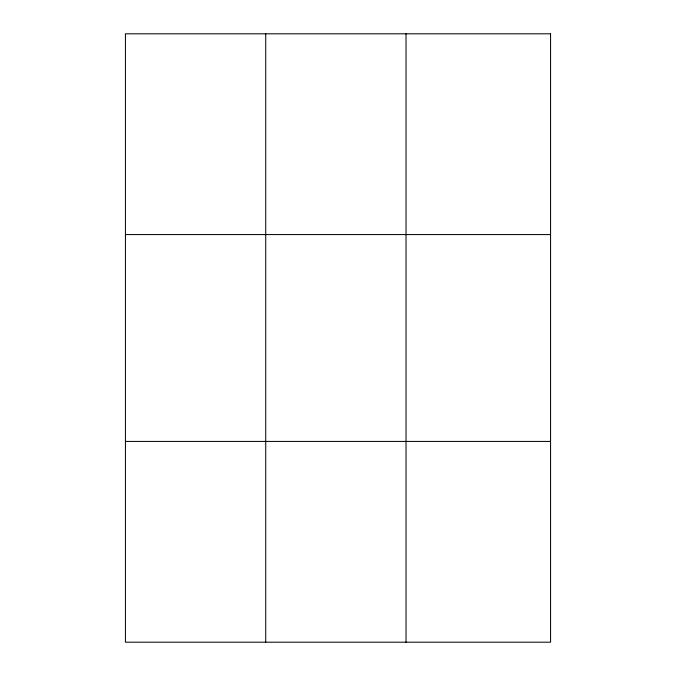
<?xml version="1.0" encoding="UTF-8"?>
<svg xmlns="http://www.w3.org/2000/svg" width="676" height="676" viewBox="0 0 676 676"><rect width="100%" height="100%" fill="white"/><g stroke="black" fill="none" stroke-linecap="round" stroke-linejoin="round"><path stroke-width="1.01" d="M265.727 642.2L265.727 33.8M406.022 642.2L406.022 33.8M125.432 234.572L550.568 234.572M125.432 441.428L550.568 441.428M550.568 33.8L550.568 642.2L125.432 642.2L125.432 33.8L550.568 33.8"/></g></svg>
